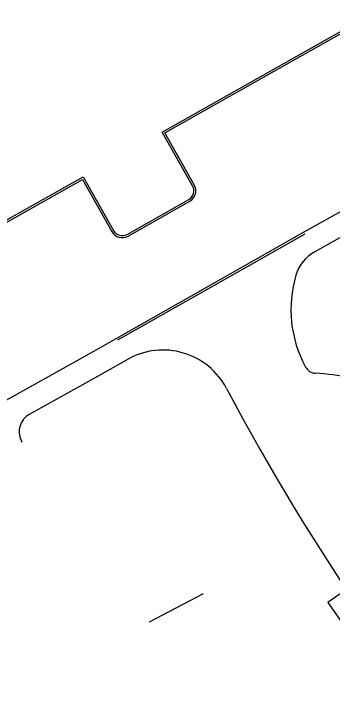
# Model space of a CAD drawing. Header units: feet. Extents: x -128 to 1593, y 35 to 1363.
# Drawn here: x 456.4 to 536.6, y 723.3 to 894.9 of the extents above; entities that cross this region are included whole.
import ezdxf

# ---------------------------------------------------------------- set-up
doc = ezdxf.new("R2010")
doc.units = ezdxf.units.FT
doc.header["$LTSCALE"] = 0.7
doc.header["$MEASUREMENT"] = 0
doc.layers.add('L-CURB', color=250, linetype='Continuous')
doc.layers.add('L-PVMT', color=250, linetype='Continuous')
doc.layers.add('L-NONPLOT', color=250, linetype='Continuous', plot=False)

msp = doc.modelspace()

# ---------------------------------------------------------------- linework, layer by layer
at = {"layer": 'L-CURB'}
for points in [[(399.69068, 789.660125), (408.157646, 794.438399, 0.4142135624), (409.864985, 800.569059), (402.416433, 813.767682), (473.882564, 853.974477), (481.477908, 840.517844, 0.4142135624), (484.883893, 839.569549), (500.361376, 848.305523, 0.4142135624), (501.30967, 851.711509), (493.690827, 865.209776), (565.101017, 905.515914), (572.709506, 892.035991, 0.4120000851), (576.098991, 891.078465, 0.0019483033), (586.587289, 896.947785, 0.4140788325), (587.535627, 900.353927, 0.0000394208), (579.917693, 913.850584), (594.843, 922.277626, 0.4074658419), (595.038125, 922.94873), (592.699251, 927.324168)], [(399.69068, 789.660125), (408.157646, 794.438399, 0.4142135624), (409.864985, 800.569059), (402.416433, 813.767682), (473.882564, 853.974477)]]:
    msp.add_lwpolyline(points, format="xyb", dxfattribs=at)
msp.add_lwpolyline([(529.458289, 839.649241), (482.494082, 813.026588)], dxfattribs=at)
at = {"layer": 'L-NONPLOT'}
msp.add_lwpolyline([(503.929458, 749.483657), (490.392249, 742.421879)], dxfattribs=at)
at = {"layer": 'L-PVMT'}
for p, q in [((571.268279, 863.607787), (529.211715, 840.084214)), ((574.010132, 858.744023), (531.937271, 835.211334)), ((482.250332, 813.463149), (474.533534, 809.154535)), ((474.533534, 809.154535), (409.259417, 772.709235)), ((485.134713, 808.297176), (477.417916, 803.988561)), ((477.417916, 803.988561), (460.355049, 794.461641)), ((458.291004, 787.919783), (458.475879, 787.53737))]:
    msp.add_line(p, q, dxfattribs=at)
msp.add_lwpolyline([(399.936271, 789.224596), (408.403386, 794.002954, 0.4142135624), (410.300429, 800.814799), (403.097943, 813.577401), (473.692564, 853.293885), (481.04248, 840.272075, 0.4142135624), (485.129662, 839.134121), (500.607145, 847.870095, 0.4142135624), (501.745098, 851.957278), (494.372024, 865.020117), (564.911358, 904.834717), (572.274078, 891.790222, 0.412000085), (576.341459, 890.641191, 0.0019483033), (586.833159, 896.512413, 0.4140788325), (587.971112, 900.599596, 0.0001844382), (580.597043, 913.659961), (595.08883, 921.842232, 0.407465842), (595.479079, 923.18444), (593.140112, 927.560053)], format="xyb", dxfattribs=at)
for points in [[(529.211715, 840.084214), (482.250332, 813.463149)], [(539.903075, 750.548823), (535.228603, 747.284977), (539.118027, 741.714553), (543.717185, 744.925812)]]:
    msp.add_lwpolyline(points, dxfattribs=at)
for centre, radius, start, end in [((536.818865, 826.483789), 10, 119.21967261, 163.23368839), ((555.96865, 820.714412), 30, 163.23368839, 208.65673885), ((493.909734, 792.580973), 18, 27.81395683, 119.17647056), ((532.275921, 807.766263), 3, 208.65673885, 266.21624417), ((527.326595, 732.929746), 72, 72.1544615, 86.21624417), ((1006.900791, 1063.210193), 562, 207.81395683, 236.05602865), ((462.792554, 790.096029), 5, 119.17647056, 205.80115273)]:
    msp.add_arc(centre, radius, start, end, dxfattribs=at)

doc.saveas('drawing.dxf')
